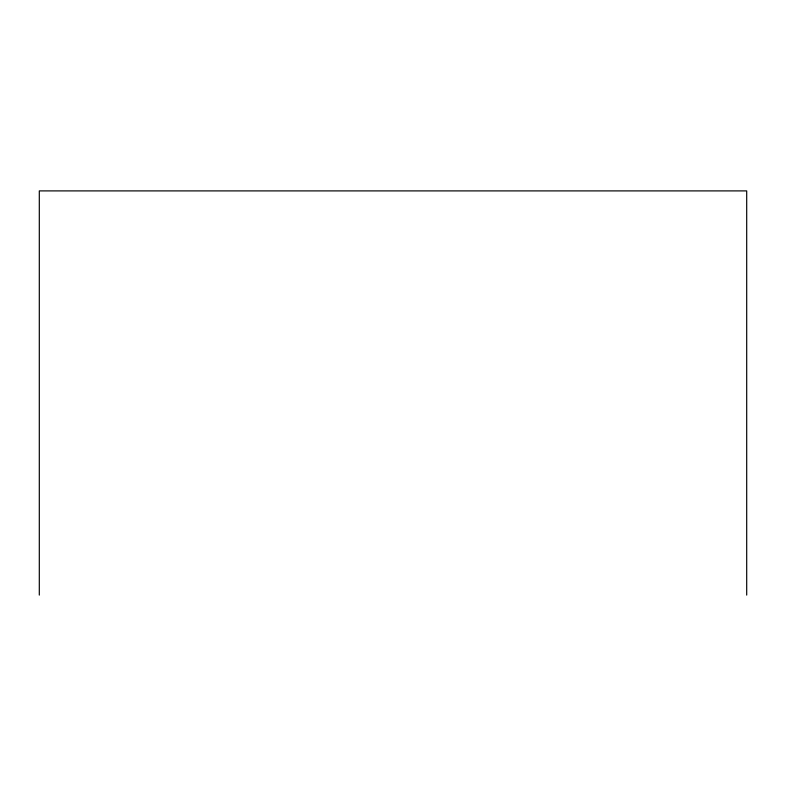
<?xml version="1.0" encoding="UTF-8"?>
<svg xmlns="http://www.w3.org/2000/svg" width="786" height="786" viewBox="0 0 786 786"><rect width="100%" height="100%" fill="white"/><g stroke="black" fill="none" stroke-linecap="round" stroke-linejoin="round"><path stroke-width="1.18" d="M746.7 595.1L746.7 190.9L39.3 190.9L39.3 595.1"/></g></svg>
